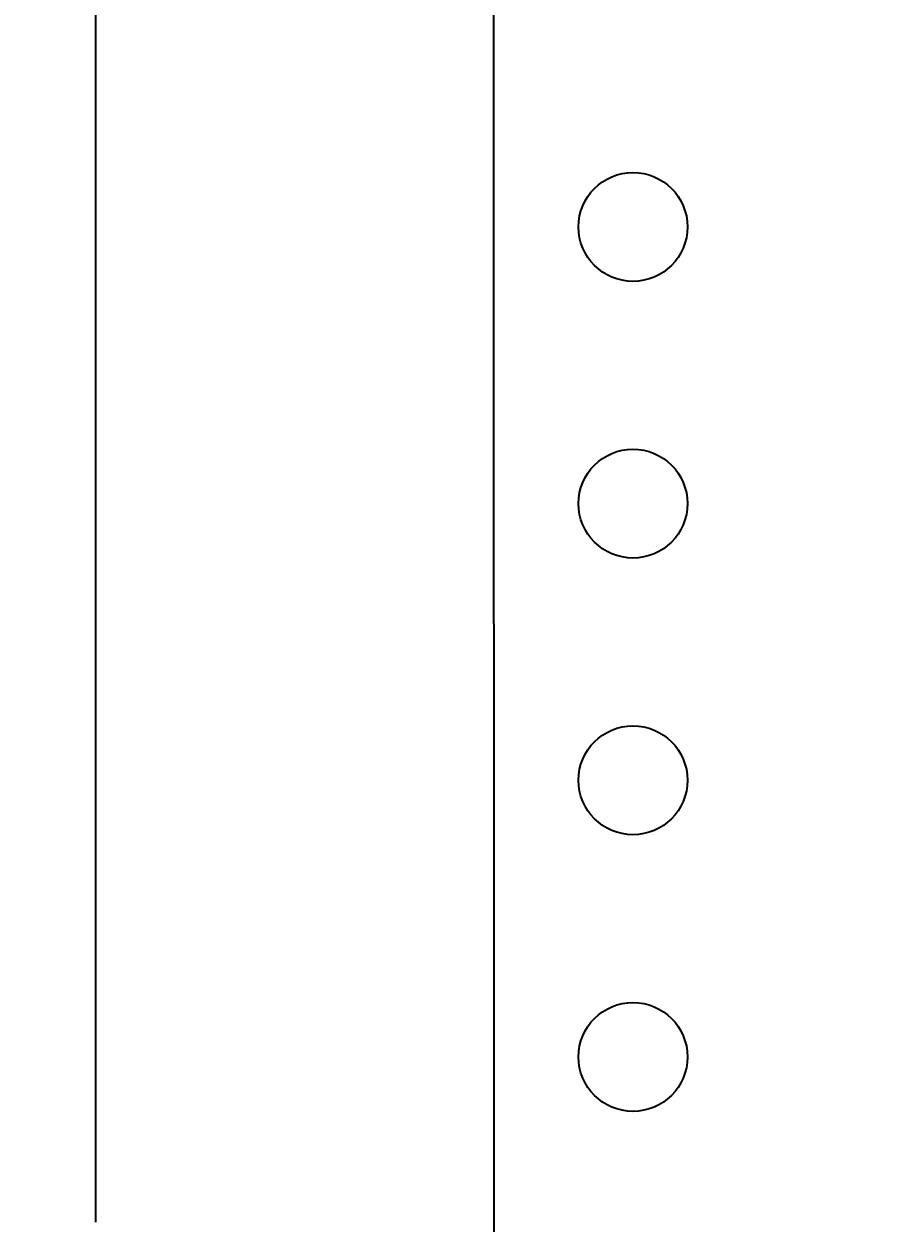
# Model space of a CAD drawing. Header units: millimetres. Extents: x -35.9 to 51.6, y -31.6 to 17.9.
# Drawn here: x 16.88 to 24.72, y -7.07 to 3.94 of the extents above; entities that cross this region are included whole.
import ezdxf

# ---------------------------------------------------------------- set-up
doc = ezdxf.new("R2010")
doc.units = ezdxf.units.MM
doc.header["$LTSCALE"] = 1.21
doc.header["$MEASUREMENT"] = 0
doc.header["$PDMODE"] = 3
doc.header["$PDSIZE"] = 0.3125
doc.layers.get('0').update_dxf_attribs({"linetype": 'CONTINUOUS'})
doc.layers.get('DEFPOINTS').update_dxf_attribs({"linetype": 'CONTINUOUS'})
doc.layers.add('Dim', color=3, linetype='CONTINUOUS', lineweight=25)
doc.styles.get("Standard").update_dxf_attribs({"font": 'txt', "width": 0.8})
doc.dimstyles.get("Standard").update_dxf_attribs({"dimtxt": 0.15625, "dimasz": 0.1875, "dimexe": 0.125, "dimexo": 0.0625, "dimgap": 0.09, "dimtad": 0, "dimtih": 1, "dimtoh": 1, "dimzin": 4, "dimdsep": 46, "dimtxsty": 'STANDARD', "dimblk": '_FILLED', "dimblk1": '_FILLED', "dimblk2": '_FILLED', "dimcen": 0.09, "dimazin": 1, "dimtp": 0.01, "dimtm": 0.01, "dimtfac": 1, "dimtofl": 0, "dimtmove": 0, "dimatfit": 3, "dimldrblk": '_FILLED', "dimfxl": 1, "dimtolj": 1, "dimtzin": 4, "dimarcsym": 0})

# ---------------------------------------------------------------- blocks, each defined once
blk = doc.blocks.new('_FILLED')
at = {"color": 0, "linetype": 'ByBlock'}
blk.add_solid([(0, 0), (-1, 0.167), (-1, -0.167)], dxfattribs=at)
blk = doc.blocks.new('*D76')
at = {"color": 0, "linetype": 'ByBlock', "lineweight": -2}
for p, q in [((24.662, 7.38), (17.412, 7.38)), ((17.537, 7.38), (17.537, -7.063)), ((17.537, -24.62), (17.537, -10.177)), ((23.142, -24.62), (17.412, -24.62))]:
    blk.add_line(p, q, dxfattribs=at)
at = {"layer": 'DEFPOINTS', "color": 0, "linetype": 'ByBlock'}
for p in [(24.724, 7.38), (23.204, -24.62)]:
    blk.add_point(p, dxfattribs=at)
at = {"color": 0, "linetype": 'ByBlock', "lineweight": -2}
for p, rotation in [((17.537, 7.38), 90), ((17.537, -24.62), 270)]:
    blk.add_blockref('_FILLED', p, dxfattribs=dict(at, rotation=rotation))
at = {"color": 0, "linetype": 'ByBlock', "lineweight": -2, "insert": (17.537, -8.62), "char_height": 1, "attachment_point": 5, "rotation": 90}
blk.add_mtext('\\A1;32.00', dxfattribs=at)

msp = doc.modelspace()

# ---------------------------------------------------------------- linework, layer by layer
at = {"color": 7, "linetype": 'Continuous'}
msp.add_line((21.202, -17.909), (21.196, 6.56), dxfattribs=at)
for centre in [(22.474, 2.075), (22.474, -0.465), (22.474, -3.005), (22.474, -5.545)]:
    msp.add_circle(centre, 0.5, dxfattribs=at)

# ---------------------------------------------------------------- dimensions: what is measured, and where the dimension line sits
at = {"layer": 'Dim'}
dim = msp.add_linear_dim(base=(17.537, -24.62), p1=(24.724, 7.38), p2=(23.204, -24.62), angle=90, dimstyle='STANDARD', override={"dimtxt": 1, "dimasz": 1, "dimtih": 0, "dimtoh": 0, "dimzin": 0, "dimcen": 0.198, "dimadec": 0, "dimazin": 0, "dimtp": 0, "dimtm": 0, "dimtdec": 4, "dimtzin": 0}, dxfattribs=at)
dim.commit()
dim.dimension.update_dxf_attribs({"geometry": '*D76', "text_midpoint": (17.537, -8.62)})

doc.saveas('drawing.dxf')
